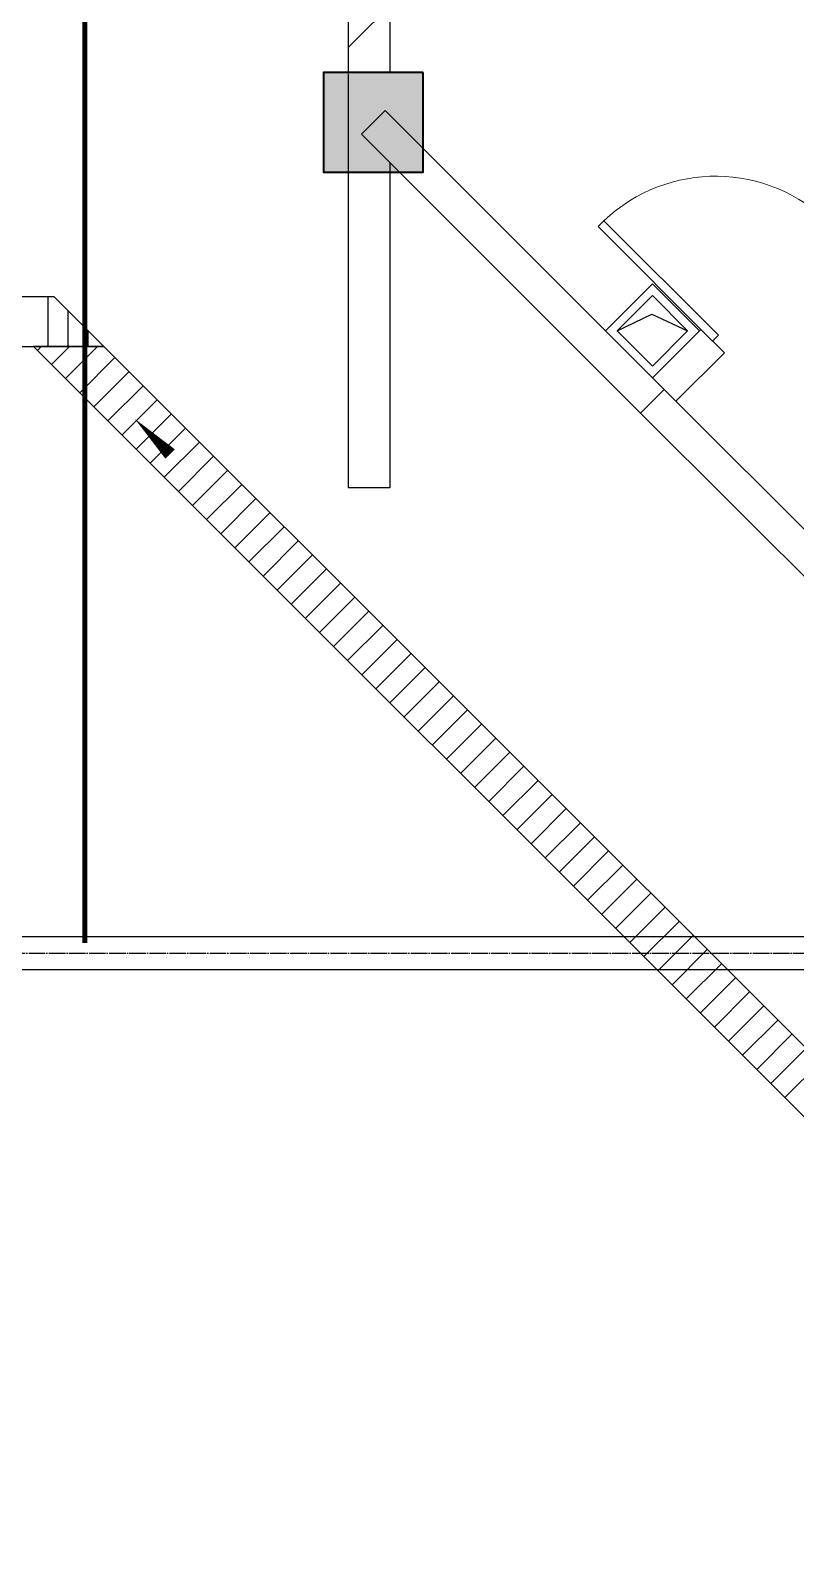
# Model space of a CAD drawing. Extents: x 815029915 to 815825525, y 579155098 to 579748855.
# Drawn here: x 815488230 to 815492830, y 579578720 to 579587951 of the extents above; entities that cross this region are included whole.
import ezdxf

# ---------------------------------------------------------------- set-up
doc = ezdxf.new("R2010")
doc.units = 0
doc.header["$LTSCALE"] = 100
doc.header["$MEASUREMENT"] = 0
doc.linetypes.add('DOTE', pattern=[2.42, 2, -0.2, 0.02, -0.2])
doc.linetypes.add('HIDDEN', pattern=[0.375, 0.25, -0.125])
for name, color, linetype in [('COLUMN', 9, 'Continuous'), ('DIM_SYMB', 3, 'Continuous'), ('WALL', 9, 'Continuous'), ('WINDOW', 4, 'Continuous'), ('电-强电平面-线缆', 3, 'Continuous'), ('电-桥架', 4, 'Continuous')]:
    doc.layers.add(name, color=color, linetype=linetype)
doc.layers.add('柱填充', color=9, linetype='Continuous', lineweight=18)
doc.layers.add('砼柱', color=2, linetype='Continuous', lineweight=35)

# ---------------------------------------------------------------- blocks, each defined once
blk = doc.blocks.new('$DorLib2D$00000001')
for p, q in [((0.45, 0.975), (0.5, 0.975)), ((0.45, 0), (0.45, 0.975)), ((0.5, 0), (0.5, 0.975)), ((0.5, 0), (0.45, 0))]:
    blk.add_line(p, q)
at = {"lineweight": 13}
blk.add_arc((0.475, 0), 0.975, 91.46928, 180, dxfattribs=at)

msp = doc.modelspace()

# ---------------------------------------------------------------- hatches: boundary and pattern name
at = {"layer": '柱填充', "lineweight": 18}
msp.add_hatch(color=250, dxfattribs=at).paths.add_polyline_path([(815490590.6, 579587699.6), (815489990.6, 579587699.6), (815489990.6, 579587099.6), (815490590.6, 579587099.6)])

# ---------------------------------------------------------------- linework, layer by layer
for p, q in [((815488370.7, 579586349.6), (815433140.6, 579586349.6)), ((815488670.7, 579586049.6), (815488370.7, 579586349.6)), ((815433140.6, 579586049.6), (815488670.7, 579586049.6)), ((815488670.7, 579586049.6), (815488246.5, 579586049.6)), ((815488246.5, 579586049.6), (815495576.2, 579578719.8)), ((815495788.4, 579578932), (815488670.7, 579586049.6))]:
    msp.add_line(p, q)
at = {"color": 252, "linetype": 'Continuous'}
for p, q in [((815488332.9, 579586349.6), (815488332.9, 579586049.6)), ((815488452.9, 579586267.4), (815488452.9, 579586049.6)), ((815488572.9, 579586147.4), (815488572.9, 579586049.6)), ((815488269.8, 579586026.2), (815488293.2, 579586049.6)), ((815488354.7, 579585941.4), (815488462.9, 579586049.6)), ((815488439.5, 579585856.5), (815488632.6, 579586049.6)), ((815488524.4, 579585771.7), (815488736.5, 579585983.8)), ((815488609.3, 579585686.8), (815488821.4, 579585898.9)), ((815488694.1, 579585602), (815488906.2, 579585814.1)), ((815488779, 579585517.1), (815488991.1, 579585729.2)), ((815488863.8, 579585432.3), (815489075.9, 579585644.4)), ((815488948.7, 579585347.4), (815489160.8, 579585559.5)), ((815489033.5, 579585262.6), (815489245.7, 579585474.7)), ((815489118.4, 579585177.7), (815489330.5, 579585389.8)), ((815489203.2, 579585092.8), (815489415.4, 579585305)), ((815489288.1, 579585008), (815489500.2, 579585220.1)), ((815489372.9, 579584923.1), (815489585.1, 579585135.3)), ((815489457.8, 579584838.3), (815489669.9, 579585050.4)), ((815489542.6, 579584753.4), (815489754.8, 579584965.6)), ((815489627.5, 579584668.6), (815489839.6, 579584880.7)), ((815489712.3, 579584583.7), (815489924.5, 579584795.9)), ((815489797.2, 579584498.9), (815490009.3, 579584711)), ((815489882, 579584414), (815490094.2, 579584626.2)), ((815489966.9, 579584329.2), (815490179, 579584541.3)), ((815490051.8, 579584244.3), (815490263.9, 579584456.4)), ((815490136.6, 579584159.5), (815490348.7, 579584371.6)), ((815490221.5, 579584074.6), (815490433.6, 579584286.7)), ((815490306.3, 579583989.8), (815490518.4, 579584201.9)), ((815490391.2, 579583904.9), (815490603.3, 579584117)), ((815490476, 579583820.1), (815490688.1, 579584032.2)), ((815490560.9, 579583735.2), (815490773, 579583947.3)), ((815490645.7, 579583650.3), (815490857.9, 579583862.5)), ((815490730.6, 579583565.5), (815490942.7, 579583777.6)), ((815490815.4, 579583480.6), (815491027.6, 579583692.8)), ((815490900.3, 579583395.8), (815491112.4, 579583607.9)), ((815490985.1, 579583310.9), (815491197.3, 579583523.1)), ((815491070, 579583226.1), (815491282.1, 579583438.2)), ((815491154.8, 579583141.2), (815491367, 579583353.4)), ((815491239.7, 579583056.4), (815491451.8, 579583268.5)), ((815491324.5, 579582971.5), (815491536.7, 579583183.7)), ((815491409.4, 579582886.7), (815491621.5, 579583098.8)), ((815491494.3, 579582801.8), (815491706.4, 579583014)), ((815491579.1, 579582717), (815491791.2, 579582929.1)), ((815491664, 579582632.1), (815491876.1, 579582844.2)), ((815491748.8, 579582547.3), (815491960.9, 579582759.4)), ((815491833.7, 579582462.4), (815492045.8, 579582674.5)), ((815491918.5, 579582377.6), (815492130.6, 579582589.7)), ((815492003.4, 579582292.7), (815492215.5, 579582504.8)), ((815492088.2, 579582207.8), (815492300.4, 579582420)), ((815492173.1, 579582123), (815492385.2, 579582335.1)), ((815492257.9, 579582038.1), (815492470.1, 579582250.3)), ((815492342.8, 579581953.3), (815492554.9, 579582165.4)), ((815492427.6, 579581868.4), (815492639.8, 579582080.6)), ((815492512.5, 579581783.6), (815492724.6, 579581995.7)), ((815492597.3, 579581698.7), (815492809.5, 579581910.9)), ((815492682.2, 579581613.9), (815492894.3, 579581826)), ((815492767, 579581529), (815492979.2, 579581741.2))]:
    msp.add_line(p, q, dxfattribs=at)
at = {"color": 250}
for p, q in [((815491757.9, 579586144.5), (815491966.1, 579586244.5)), ((815491966.1, 579586244.5), (815492182.1, 579586144.5))]:
    msp.add_line(p, q, dxfattribs=at)
for points in [[(815491970, 579585861.6), (815491687.1, 579586144.5), (815491970, 579586427.3), (815492252.8, 579586144.5)], [(815491970, 579585932.3), (815491757.9, 579586144.5), (815491970, 579586356.6), (815492182.1, 579586144.5)]]:
    msp.add_lwpolyline(points, close=True, dxfattribs=at)
at = {"layer": 'COLUMN'}
msp.add_lwpolyline([(815489990.6, 579587099.6), (815490590.6, 579587099.6), (815490590.6, 579587699.6), (815489990.6, 579587699.6)], close=True, dxfattribs=at)
at = {"layer": 'DIM_SYMB'}
msp.add_lwpolyline([(815494939.7, 579579549.5, 0, 0, 0), (815488856, 579585614.6, 0, 80, 0), (815489068.5, 579585402.8, 0, 0, 0)], format="xyseb", dxfattribs=at)
at = {"layer": 'WALL'}
for p, q in [((815493341.1, 579591051.1), (815490140.6, 579587850.6)), ((815490140.6, 579588142), (815490140.6, 579587699.6)), ((815490390.6, 579588100.6), (815490390.6, 579587699.6)), ((815490140.6, 579587691), (815490140.6, 579585199.6)), ((815490361.3, 579587470.3), (815490219.9, 579587328.9)), ((815490361.3, 579587470.3), (815492040.7, 579585790.9)), ((815490219.9, 579587328.9), (815491899.3, 579585649.5)), ((815490390.6, 579587158.2), (815490390.6, 579585199.6)), ((815492261.4, 579586153), (815491970, 579585861.6)), ((815492402.8, 579586011.6), (815492111.4, 579585720.2)), ((815492040.7, 579585790.9), (815491899.3, 579585649.5)), ((815492040.7, 579585790.9), (815496990.9, 579580840.7)), ((815491899.3, 579585649.5), (815496849.5, 579580699.3))]:
    msp.add_line(p, q, dxfattribs=at)
for points in [[(815492402.8, 579586011.6), (815492261.4, 579586153)], [(815490390.6, 579585199.6), (815490140.6, 579585199.6)]]:
    msp.add_lwpolyline(points, dxfattribs=at)
at = {"layer": '电-强电平面-线缆', "color": 1, "linetype": 'HIDDEN', "const_width": 30}
msp.add_lwpolyline([(815488555.2, 579592859), (815488555.2, 579582459.2)], dxfattribs=at)
at = {"layer": '电-桥架', "color": 5, "linetype": 'DOTE', "ltscale": 0.5}
msp.add_line((815469583.6, 579582397.9), (815494058.1, 579582397.9), dxfattribs=at)
at = {"layer": '电-桥架', "ltscale": 0.5}
msp.add_lwpolyline([(815494058.1, 579582297.9), (815469583.6, 579582297.9), (815469583.6, 579582497.9), (815494058.1, 579582497.9)], close=True, dxfattribs=at)
at = {"layer": '砼柱', "color": 3, "lineweight": 35}
msp.add_lwpolyline([(815490590.6, 579587699.6), (815489990.6, 579587699.6), (815489990.6, 579587099.6), (815490590.6, 579587099.6)], close=True, dxfattribs=at)

# ---------------------------------------------------------------- block references
at = {"layer": 'WINDOW', "xscale": 1000.000000081643, "yscale": -1000, "zscale": 1000.000000081643, "rotation": 225.0000000000007}
msp.add_blockref('$DorLib2D$00000001', (815492685.7, 579586435.9), dxfattribs=at)

doc.saveas('drawing.dxf')
